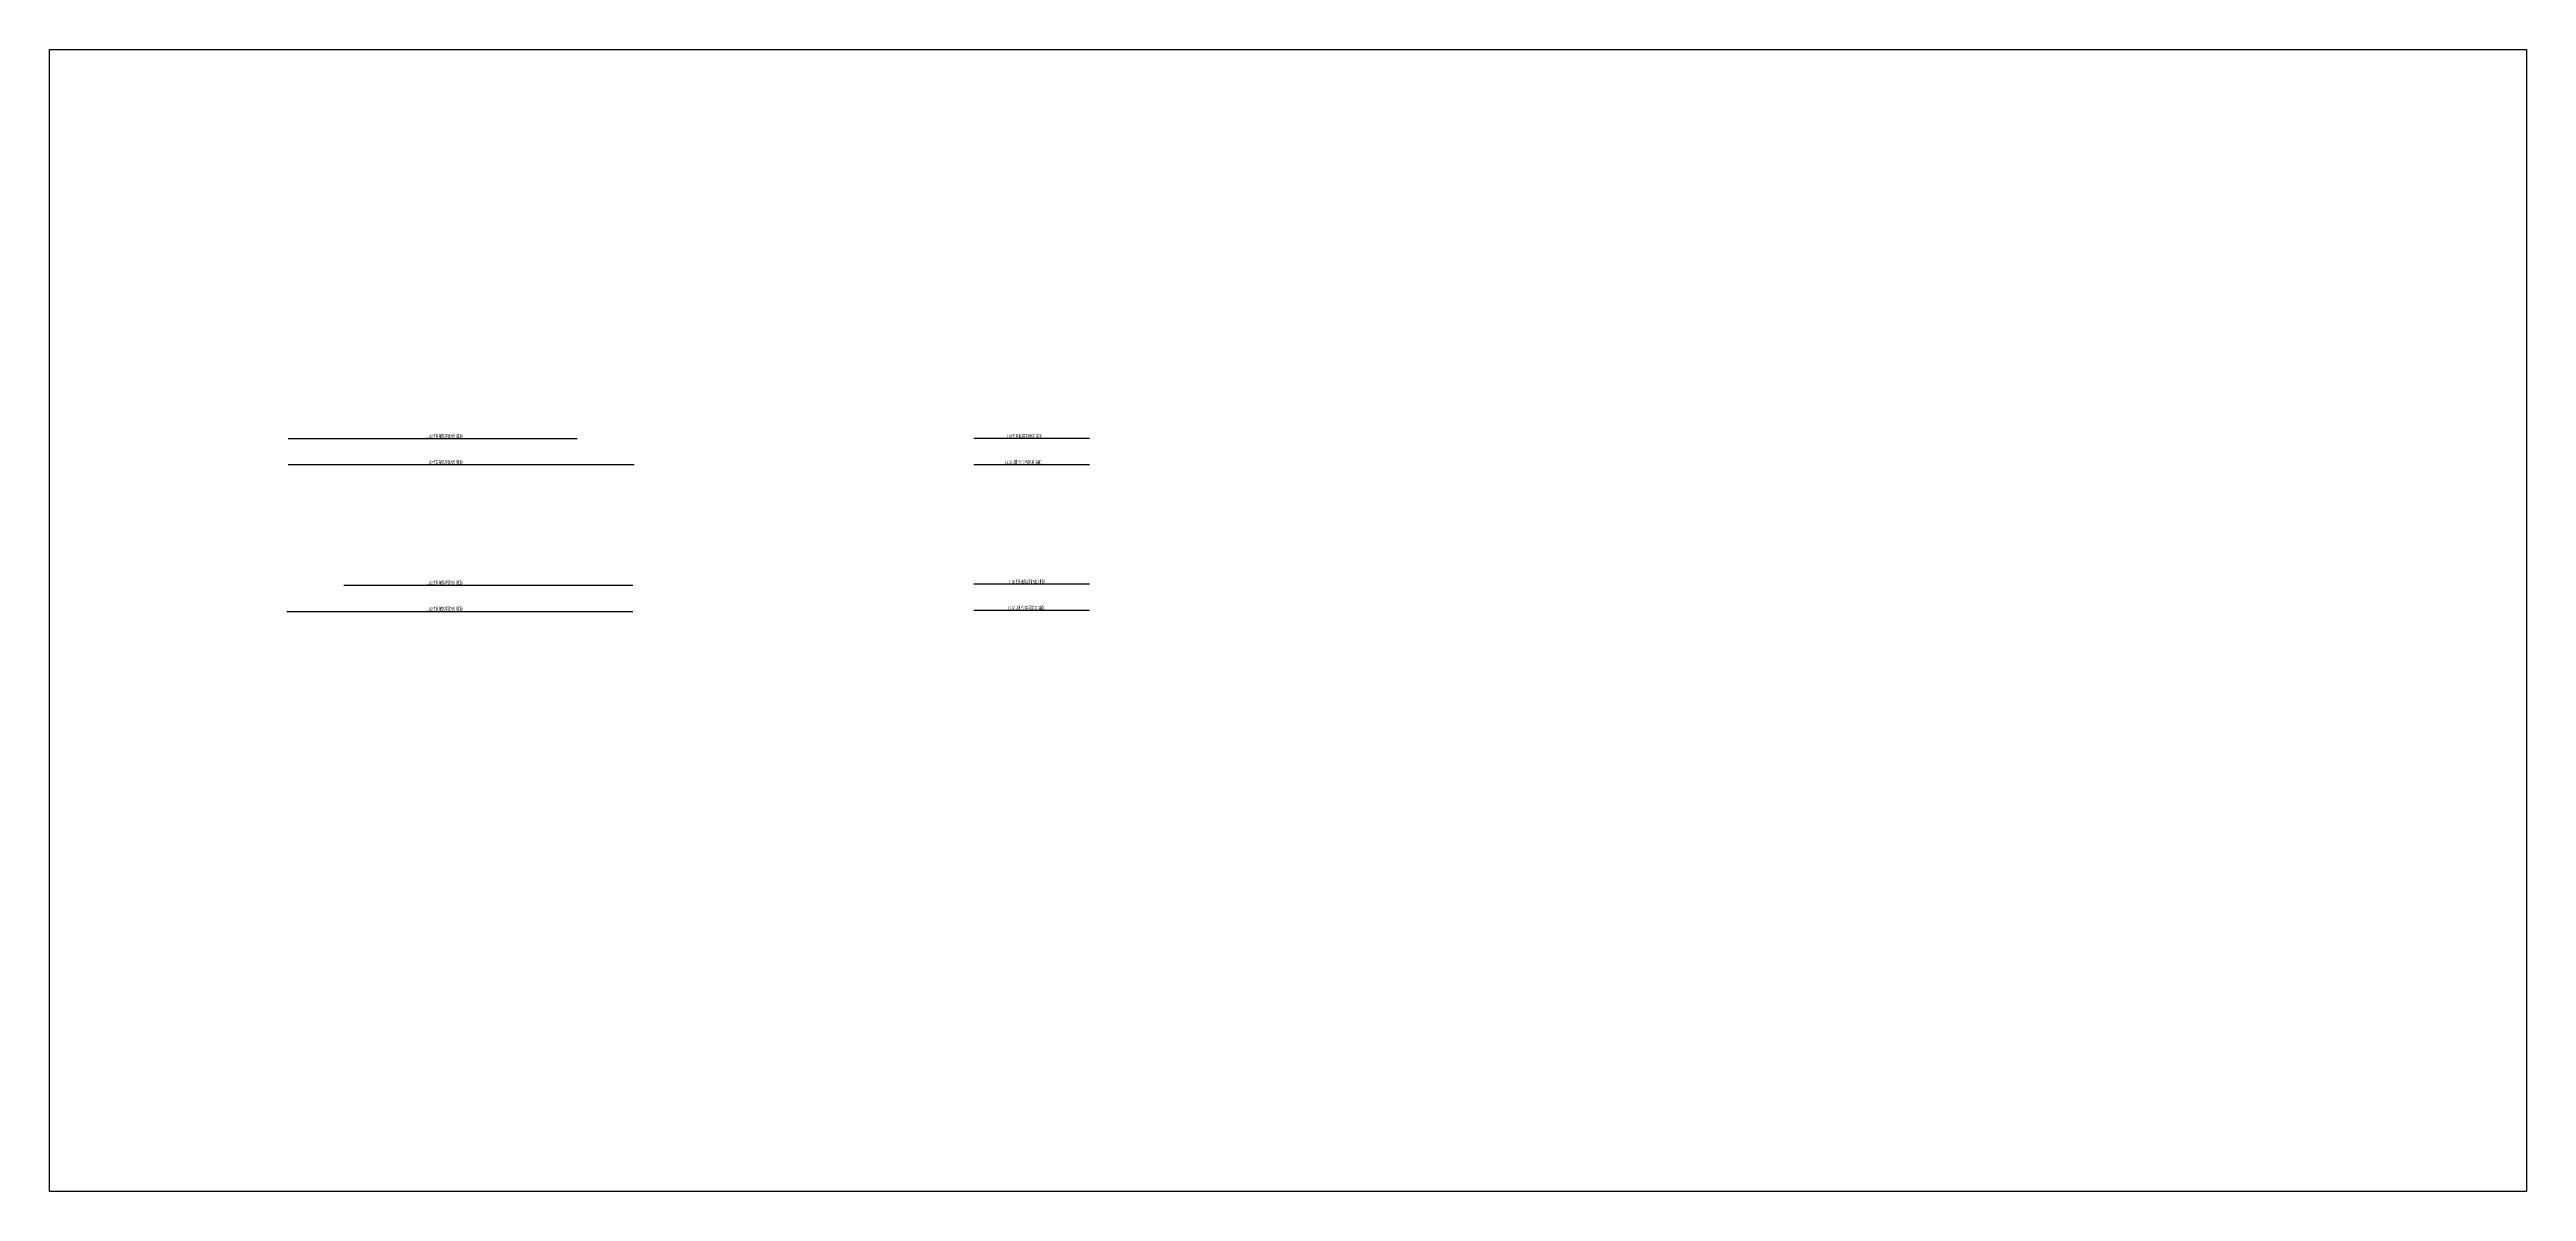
# Model space of a CAD drawing. Header units: inches. Extents: x 1197446 to 3199068, y -563901 to 615547.
# Drawn here: x 2203195 to 3199068, y 108035 to 567299 of the extents above; entities that cross this region are included whole.
import ezdxf
from ezdxf.lldxf.tags import DXFTag

# ---------------------------------------------------------------- set-up
doc = ezdxf.new("R2010")
doc.units = ezdxf.units.IN
doc.header["$MEASUREMENT"] = 0
doc.layers.get('0').update_dxf_attribs({"color": 253})
doc.layers.add('0-LIGHT-TXT', color=90, linetype='Continuous')
doc.layers.add('0-LL02', color=1, linetype='Continuous')
doc.styles.add('SMDEI', font='smsim.shx', dxfattribs={"width": 0.75, "bigfont": 'smfs.shx'})
doc.styles.get("Standard").update_dxf_attribs({"font": 'arial.ttf'})
tags = doc.linetypes.add('LL02_LINE', pattern='A,0.5,-0.2,["LL02",Standard,S=0.1,R=0,X=-0.1,Y=-0.05],-0.25', length=0.95).pattern_tags.tags
tags[6] = DXFTag(74, 10)

msp = doc.modelspace()

# ---------------------------------------------------------------- linework, layer by layer
msp.add_lwpolyline([(2203195, 567299), (3199068, 567299), (3199068, 108035), (2203195, 108035)], close=True)
at = {"layer": '0-LL02', "linetype": 'LL02_LINE', "ltscale": 10}
for points in [[(2299168, 410828), (2415377, 410828)], [(2621283, 410828), (2574783, 410828)], [(2438312, 400328), (2299168, 400328)], [(2621283, 400328), (2574783, 400328)], [(2321544, 351830), (2437708, 351830)], [(2621365, 352234), (2574865, 352234)], [(2298556, 341330), (2437708, 341330)], [(2621365, 341734), (2574865, 341734)]]:
    msp.add_lwpolyline(points, dxfattribs=at)

# ---------------------------------------------------------------- texts
at = {"layer": '0-LIGHT-TXT', "color": 7, "style": 'SMDEI', "width": 0.5}
for p in [(2354683, 411025), (2587732, 411025), (2354683, 400495), (2587539, 400525), (2354683, 352028), (2588824, 352432), (2354683, 341528), (2588767, 341932)]:
    msp.add_text('LL02 灯具 布灯以平面为准（曲面）', height=1400, dxfattribs=at).set_placement(p)

doc.saveas('drawing.dxf')
